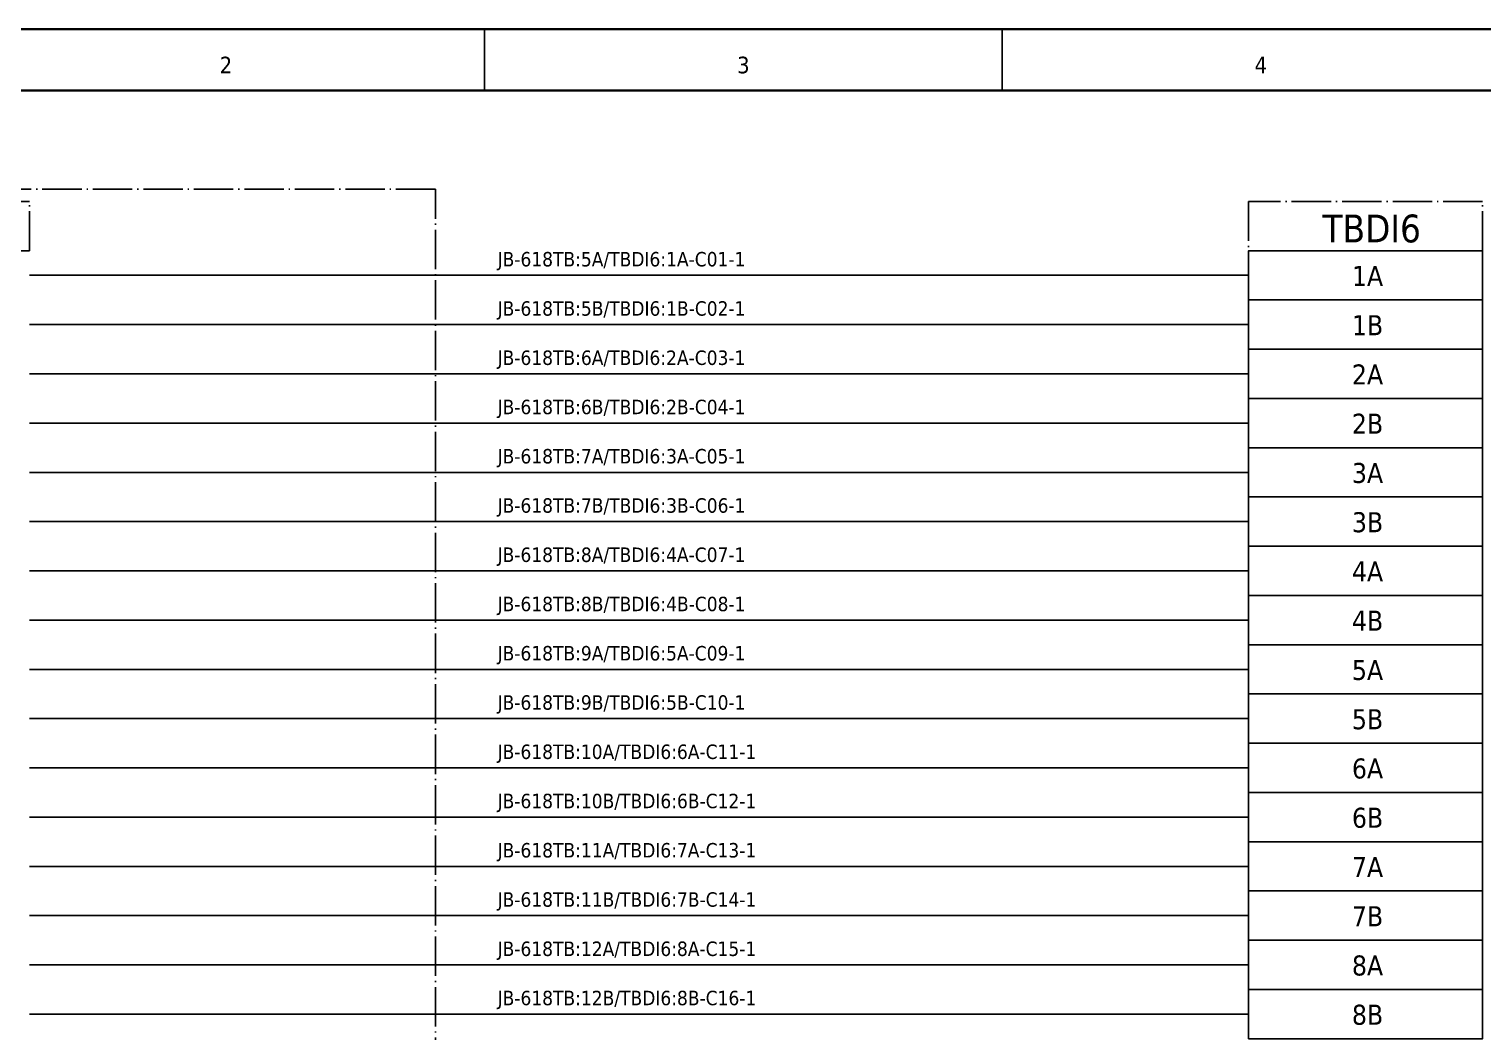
# Model space of a CAD drawing. Header units: millimetres. Extents: x 0 to 1792788, y -13 to 262234.
# Drawn here: x 89 to 207, y 215.6 to 297 of the extents above; entities that cross this region are included whole.
import ezdxf
from ezdxf.enums import TextEntityAlignment as Align

# ---------------------------------------------------------------- set-up
doc = ezdxf.new("R2010")
doc.units = ezdxf.units.MM
doc.linetypes.add('EPL_DASHDOT', pattern=[1, 0.8, -0.1, 0, -0.1])
for name, color, linetype, lineweight in [('EPLAN108', 5, 'Continuous', 35), ('EPLAN201', 7, 'Continuous', 35), ('EPLAN300', 5, 'Continuous', 25), ('EPLAN307', 134, 'EPL_DASHDOT', 25), ('EPLAN311', 7, 'Continuous', 25), ('EPLAN400', 5, 'Continuous', 35), ('EPLAN405', 7, 'Continuous', 25), ('EPLAN421', 5, 'Continuous', 35), ('EPLAN433', 251, 'Continuous', 35), ('EPLAN451', 7, 'Continuous', 35), ('EPLAN452', 7, 'Continuous', 35), ('EPLAN453', 7, 'Continuous', 35), ('EPLAN500', 7, 'Continuous', 35), ('EPLAN501', 7, 'Continuous', 35), ('EPLAN502', 7, 'Continuous', 35), ('EPLAN503', 7, 'Continuous', 35), ('EPLAN504', 7, 'Continuous', 35)]:
    doc.layers.add(name, color=color, linetype=linetype, lineweight=lineweight)
doc.styles.add('Tahoma', font='')
doc.styles.get('Tahoma').set_extended_font_data('Tahoma')

# ---------------------------------------------------------------- blocks, each defined once
blk = doc.blocks.new('EPLFRAME')
at = {"layer": 'EPLAN201', "linetype": 'Continuous', "lineweight": 25, "ltscale": 4}
for p, q in [((126, 297), (126, 292)), ((168, 297), (168, 292))]:
    blk.add_line(p, q, dxfattribs=at)
at = {"layer": 'EPLAN201', "linetype": 'Continuous', "lineweight": 35, "ltscale": 4}
blk.add_line((0, 292), (420, 292), dxfattribs=at)
blk.add_lwpolyline([(0, 0), (420, 0), (420, 297), (0, 297)], close=True, dxfattribs=at)
at = {"layer": 'EPLAN451', "color": 7, "style": 'Tahoma'}
for tag, p, height in [('14_10014', (101, 12), 2.26), ('14_10015', (185, 12), 2.26), ('14_10011', (101, 5), 2.26), ('14_10013', (332, 5), 1.63), ('14_10151', (73, 1), 1.63), ('14_10300', (415, 1), 1.63)]:
    blk.add_attdef(tag, p, '', height=height, dxfattribs=at)
blk.add_attdef('4_25020', text='', height=1.63, dxfattribs=at).set_placement((413, 1), align=Align.RIGHT)
at = {"layer": 'EPLAN452', "color": 7, "style": 'Tahoma'}
for tag, p, height in [('4_11041', (1, 17), 2.26), ('4_11071[1]', (1, 13), 1.63), ('4_11074[1]', (21, 13), 1.63), ('4_11070[1]', (41, 13), 1.63), ('4_11024', (73, 13), 1.63), ('4_11011', (231, 12), 2.26), ('4_11030', (301, 12), 2.26), ('4_20132_1001', (374, 13), 1.63), ('4_11071[2]', (1, 9), 1.63), ('4_11074[2]', (21, 9), 1.63), ('4_11070[2]', (41, 9), 1.63), ('4_11022', (73, 9), 1.63), ('4_20134_1001', (374, 9), 1.63), ('4_11071[3]', (1, 5), 1.63), ('4_11074[3]', (21, 5), 1.63), ('4_11070[3]', (41, 5), 1.63), ('4_11080', (73, 5), 1.63), ('4_11059', (301, 5), 1.63)]:
    blk.add_attdef(tag, p, '', height=height, dxfattribs=at)
for tag, height, p in [('4_11040', 2.26, (419, 17)), ('4_11000', 1.63, (419, 5)), ('4_11085', 1.63, (141, 1)), ('4_11086', 1.63, (183, 1))]:
    blk.add_attdef(tag, text='', height=height, dxfattribs=at).set_placement(p, align=Align.RIGHT)
at = {"layer": 'EPLAN453', "color": 7, "style": 'Tahoma'}
for tag, p in [('53_19005_1', (21, 293)), ('53_19005', (63, 293)), ('53_19005_8', (105, 293)), ('53_19005_6', (147, 293)), ('53_19005_7', (189, 293)), ('53_19005_9', (231, 293)), ('53_19005_3', (273, 293)), ('53_19005_2', (315, 293)), ('53_19005_4', (357, 293)), ('53_19005_5', (399, 293))]:
    blk.add_attdef(tag, text='', height=1.35, dxfattribs=at).set_placement(p, align=Align.BOTTOM_CENTER)
blk = doc.blocks.new('EPLSYM_LibrarySPECIAL_en_US_Symbol427_Variant5_Placement1')
at = {"layer": 'EPLAN421', "color": 5, "style": 'Tahoma'}
for tag, p in [('17_20029[1]', (-0.9525, 3.335)), ('17_20029[2]', (20.0025, 3.335))]:
    blk.add_attdef(tag, text='', height=1.1739, dxfattribs=at).set_placement(p, align=Align.BOTTOM_RIGHT)
at = {"layer": 'EPLAN433', "color": 251, "style": 'Tahoma'}
blk.add_attdef('17_20406_1', text='', height=1.6254, dxfattribs=at).set_placement((0.9525, 1.5875), align=Align.BOTTOM_RIGHT)
blk.add_attdef('17_20406', text='', height=1.6254, dxfattribs=at).set_placement((0.9525, 1.5875), align=Align.BOTTOM_LEFT)
blk = doc.blocks.new('EPLSYM_LibrarySPECIAL_en_US_Symbol427_Variant5_Placement1_1')
at = {"layer": 'EPLAN421', "color": 5, "style": 'Tahoma'}
for tag, p in [('17_20029[1]', (-0.9525, 3.335)), ('17_20029[2]', (20.0025, 3.335))]:
    blk.add_attdef(tag, text='', height=1.1739, dxfattribs=at).set_placement(p, align=Align.BOTTOM_RIGHT)
at = {"layer": 'EPLAN433', "color": 251, "style": 'Tahoma'}
blk.add_attdef('17_20406_1', text='', height=1.6254, dxfattribs=at).set_placement((0.9525, 1.5875), align=Align.BOTTOM_RIGHT)
blk.add_attdef('17_20406', text='', height=1.6254, dxfattribs=at).set_placement((0.9525, 1.5875), align=Align.BOTTOM_LEFT)
blk = doc.blocks.new('EPLSYM_LibrarySPECIAL_en_US_Symbol427_Variant5_Placement1_2')
at = {"layer": 'EPLAN421', "color": 5, "style": 'Tahoma'}
for tag, p in [('17_20029[1]', (-0.9525, 3.335)), ('17_20029[2]', (20.0025, 3.335))]:
    blk.add_attdef(tag, text='', height=1.1739, dxfattribs=at).set_placement(p, align=Align.BOTTOM_RIGHT)
at = {"layer": 'EPLAN433', "color": 251, "style": 'Tahoma'}
blk.add_attdef('17_20406_1', text='', height=1.6254, dxfattribs=at).set_placement((0.9525, 1.5875), align=Align.BOTTOM_RIGHT)
blk.add_attdef('17_20406', text='', height=1.6254, dxfattribs=at).set_placement((0.9525, 1.5875), align=Align.BOTTOM_LEFT)
blk = doc.blocks.new('EPLSYM_LibrarySPECIAL_en_US_Symbol427_Variant5_Placement1_3')
at = {"layer": 'EPLAN421', "color": 5, "style": 'Tahoma'}
for tag, p in [('17_20029[1]', (-0.9525, 3.335)), ('17_20029[2]', (20.0025, 3.335))]:
    blk.add_attdef(tag, text='', height=1.1739, dxfattribs=at).set_placement(p, align=Align.BOTTOM_RIGHT)
at = {"layer": 'EPLAN433', "color": 251, "style": 'Tahoma'}
blk.add_attdef('17_20406_1', text='', height=1.6254, dxfattribs=at).set_placement((0.9525, 1.5875), align=Align.BOTTOM_RIGHT)
blk.add_attdef('17_20406', text='', height=1.6254, dxfattribs=at).set_placement((0.9525, 1.5875), align=Align.BOTTOM_LEFT)
blk = doc.blocks.new('EPLSYM_LibrarySPECIAL_en_US_Symbol427_Variant5_Placement1_4')
at = {"layer": 'EPLAN421', "color": 5, "style": 'Tahoma'}
for tag, p in [('17_20029[1]', (-0.9525, 3.335)), ('17_20029[2]', (20.0025, 3.335))]:
    blk.add_attdef(tag, text='', height=1.1739, dxfattribs=at).set_placement(p, align=Align.BOTTOM_RIGHT)
at = {"layer": 'EPLAN433', "color": 251, "style": 'Tahoma'}
blk.add_attdef('17_20406_1', text='', height=1.6254, dxfattribs=at).set_placement((0.9525, 1.5875), align=Align.BOTTOM_RIGHT)
blk.add_attdef('17_20406', text='', height=1.6254, dxfattribs=at).set_placement((0.9525, 1.5875), align=Align.BOTTOM_LEFT)
blk = doc.blocks.new('EPLSYM_LibrarySPECIAL_en_US_Symbol427_Variant5_Placement1_5')
at = {"layer": 'EPLAN421', "color": 5, "style": 'Tahoma'}
for tag, p in [('17_20029[1]', (-0.9525, 3.335)), ('17_20029[2]', (20.0025, 3.335))]:
    blk.add_attdef(tag, text='', height=1.1739, dxfattribs=at).set_placement(p, align=Align.BOTTOM_RIGHT)
at = {"layer": 'EPLAN433', "color": 251, "style": 'Tahoma'}
blk.add_attdef('17_20406_1', text='', height=1.6254, dxfattribs=at).set_placement((0.9525, 1.5875), align=Align.BOTTOM_RIGHT)
blk.add_attdef('17_20406', text='', height=1.6254, dxfattribs=at).set_placement((0.9525, 1.5875), align=Align.BOTTOM_LEFT)
blk = doc.blocks.new('EPLSYM_LibrarySPECIAL_en_US_Symbol427_Variant5_Placement1_6')
at = {"layer": 'EPLAN421', "color": 5, "style": 'Tahoma'}
for tag, p in [('17_20029[1]', (-0.9525, 3.335)), ('17_20029[2]', (20.0025, 3.335))]:
    blk.add_attdef(tag, text='', height=1.1739, dxfattribs=at).set_placement(p, align=Align.BOTTOM_RIGHT)
at = {"layer": 'EPLAN433', "color": 251, "style": 'Tahoma'}
blk.add_attdef('17_20406_1', text='', height=1.6254, dxfattribs=at).set_placement((0.9525, 1.5875), align=Align.BOTTOM_RIGHT)
blk.add_attdef('17_20406', text='', height=1.6254, dxfattribs=at).set_placement((0.9525, 1.5875), align=Align.BOTTOM_LEFT)
blk = doc.blocks.new('EPLSYM_LibrarySPECIAL_en_US_Symbol427_Variant5_Placement1_7')
at = {"layer": 'EPLAN421', "color": 5, "style": 'Tahoma'}
for tag, p in [('17_20029[1]', (-0.9525, 3.335)), ('17_20029[2]', (20.0025, 3.335))]:
    blk.add_attdef(tag, text='', height=1.1739, dxfattribs=at).set_placement(p, align=Align.BOTTOM_RIGHT)
at = {"layer": 'EPLAN433', "color": 251, "style": 'Tahoma'}
blk.add_attdef('17_20406_1', text='', height=1.6254, dxfattribs=at).set_placement((0.9525, 1.5875), align=Align.BOTTOM_RIGHT)
blk.add_attdef('17_20406', text='', height=1.6254, dxfattribs=at).set_placement((0.9525, 1.5875), align=Align.BOTTOM_LEFT)
blk = doc.blocks.new('EPLSYM_LibrarySPECIAL_en_US_Symbol427_Variant5_Placement1_8')
at = {"layer": 'EPLAN421', "color": 5, "style": 'Tahoma'}
for tag, p in [('17_20029[1]', (-0.9525, 3.335)), ('17_20029[2]', (20.0025, 3.335))]:
    blk.add_attdef(tag, text='', height=1.1739, dxfattribs=at).set_placement(p, align=Align.BOTTOM_RIGHT)
at = {"layer": 'EPLAN433', "color": 251, "style": 'Tahoma'}
blk.add_attdef('17_20406_1', text='', height=1.6254, dxfattribs=at).set_placement((0.9525, 1.5875), align=Align.BOTTOM_RIGHT)
blk.add_attdef('17_20406', text='', height=1.6254, dxfattribs=at).set_placement((0.9525, 1.5875), align=Align.BOTTOM_LEFT)
blk = doc.blocks.new('EPLSYM_LibrarySPECIAL_en_US_Symbol427_Variant5_Placement1_9')
at = {"layer": 'EPLAN421', "color": 5, "style": 'Tahoma'}
for tag, p in [('17_20029[1]', (-0.9525, 3.335)), ('17_20029[2]', (20.0025, 3.335))]:
    blk.add_attdef(tag, text='', height=1.1739, dxfattribs=at).set_placement(p, align=Align.BOTTOM_RIGHT)
at = {"layer": 'EPLAN433', "color": 251, "style": 'Tahoma'}
blk.add_attdef('17_20406_1', text='', height=1.6254, dxfattribs=at).set_placement((0.9525, 1.5875), align=Align.BOTTOM_RIGHT)
blk.add_attdef('17_20406', text='', height=1.6254, dxfattribs=at).set_placement((0.9525, 1.5875), align=Align.BOTTOM_LEFT)
blk = doc.blocks.new('EPLSYM_LibrarySPECIAL_en_US_Symbol427_Variant5_Placement1_10')
at = {"layer": 'EPLAN421', "color": 5, "style": 'Tahoma'}
for tag, p in [('17_20029[1]', (-0.9525, 3.335)), ('17_20029[2]', (20.0025, 3.335))]:
    blk.add_attdef(tag, text='', height=1.1739, dxfattribs=at).set_placement(p, align=Align.BOTTOM_RIGHT)
at = {"layer": 'EPLAN433', "color": 251, "style": 'Tahoma'}
blk.add_attdef('17_20406_1', text='', height=1.6254, dxfattribs=at).set_placement((0.9525, 1.5875), align=Align.BOTTOM_RIGHT)
blk.add_attdef('17_20406', text='', height=1.6254, dxfattribs=at).set_placement((0.9525, 1.5875), align=Align.BOTTOM_LEFT)
blk = doc.blocks.new('EPLSYM_LibrarySPECIAL_en_US_Symbol427_Variant5_Placement1_11')
at = {"layer": 'EPLAN421', "color": 5, "style": 'Tahoma'}
for tag, p in [('17_20029[1]', (-0.9525, 3.335)), ('17_20029[2]', (20.0025, 3.335))]:
    blk.add_attdef(tag, text='', height=1.1739, dxfattribs=at).set_placement(p, align=Align.BOTTOM_RIGHT)
at = {"layer": 'EPLAN433', "color": 251, "style": 'Tahoma'}
blk.add_attdef('17_20406_1', text='', height=1.6254, dxfattribs=at).set_placement((0.9525, 1.5875), align=Align.BOTTOM_RIGHT)
blk.add_attdef('17_20406', text='', height=1.6254, dxfattribs=at).set_placement((0.9525, 1.5875), align=Align.BOTTOM_LEFT)
blk = doc.blocks.new('EPLSYM_LibrarySPECIAL_en_US_Symbol427_Variant5_Placement1_12')
at = {"layer": 'EPLAN421', "color": 5, "style": 'Tahoma'}
for tag, p in [('17_20029[1]', (-0.9525, 3.335)), ('17_20029[2]', (20.0025, 3.335))]:
    blk.add_attdef(tag, text='', height=1.1739, dxfattribs=at).set_placement(p, align=Align.BOTTOM_RIGHT)
at = {"layer": 'EPLAN433', "color": 251, "style": 'Tahoma'}
blk.add_attdef('17_20406_1', text='', height=1.6254, dxfattribs=at).set_placement((0.9525, 1.5875), align=Align.BOTTOM_RIGHT)
blk.add_attdef('17_20406', text='', height=1.6254, dxfattribs=at).set_placement((0.9525, 1.5875), align=Align.BOTTOM_LEFT)
blk = doc.blocks.new('EPLSYM_LibrarySPECIAL_en_US_Symbol427_Variant5_Placement1_13')
at = {"layer": 'EPLAN421', "color": 5, "style": 'Tahoma'}
for tag, p in [('17_20029[1]', (-0.9525, 3.335)), ('17_20029[2]', (20.0025, 3.335))]:
    blk.add_attdef(tag, text='', height=1.1739, dxfattribs=at).set_placement(p, align=Align.BOTTOM_RIGHT)
at = {"layer": 'EPLAN433', "color": 251, "style": 'Tahoma'}
blk.add_attdef('17_20406_1', text='', height=1.6254, dxfattribs=at).set_placement((0.9525, 1.5875), align=Align.BOTTOM_RIGHT)
blk.add_attdef('17_20406', text='', height=1.6254, dxfattribs=at).set_placement((0.9525, 1.5875), align=Align.BOTTOM_LEFT)
blk = doc.blocks.new('EPLSYM_LibrarySPECIAL_en_US_Symbol427_Variant5_Placement1_14')
at = {"layer": 'EPLAN421', "color": 5, "style": 'Tahoma'}
for tag, p in [('17_20029[1]', (-0.9525, 3.335)), ('17_20029[2]', (20.0025, 3.335))]:
    blk.add_attdef(tag, text='', height=1.1739, dxfattribs=at).set_placement(p, align=Align.BOTTOM_RIGHT)
at = {"layer": 'EPLAN433', "color": 251, "style": 'Tahoma'}
blk.add_attdef('17_20406_1', text='', height=1.6254, dxfattribs=at).set_placement((0.9525, 1.5875), align=Align.BOTTOM_RIGHT)
blk.add_attdef('17_20406', text='', height=1.6254, dxfattribs=at).set_placement((0.9525, 1.5875), align=Align.BOTTOM_LEFT)
blk = doc.blocks.new('EPLSYM_LibrarySPECIAL_en_US_Symbol427_Variant5_Placement1_15')
at = {"layer": 'EPLAN421', "color": 5, "style": 'Tahoma'}
for tag, p in [('17_20029[1]', (-0.9525, 3.335)), ('17_20029[2]', (20.0025, 3.335))]:
    blk.add_attdef(tag, text='', height=1.1739, dxfattribs=at).set_placement(p, align=Align.BOTTOM_RIGHT)
at = {"layer": 'EPLAN433', "color": 251, "style": 'Tahoma'}
blk.add_attdef('17_20406_1', text='', height=1.6254, dxfattribs=at).set_placement((0.9525, 1.5875), align=Align.BOTTOM_RIGHT)
blk.add_attdef('17_20406', text='', height=1.6254, dxfattribs=at).set_placement((0.9525, 1.5875), align=Align.BOTTOM_LEFT)
blk = doc.blocks.new('EPLSYM_LibrarySPECIAL_Symbol308_Variant0_Placement0')
at = {"layer": 'EPLAN405', "color": 7, "style": 'Tahoma'}
for tag, p in [('17_31011', (1.5, 6.35)), ('17_31002', (1.5, 0.5))]:
    blk.add_attdef(tag, text='', height=1.17, dxfattribs=at).set_placement(p, align=Align.BOTTOM_LEFT)
for tag, p in [('17_31004', (1.5, 4.4)), ('17_31003', (1.5, 2.45))]:
    blk.add_attdef(tag, p, '', height=1.17, dxfattribs=at)
blk = doc.blocks.new('EPLSYM_LibrarySPECIAL_Symbol2_Variant0_Placement1_18')
at = {"layer": 'EPLAN307', "lineweight": 25, "ltscale": 4}
blk.add_lwpolyline([(0, -150), (119, -150), (119, 0), (0, 0)], close=True, dxfattribs=at)
at = {"layer": 'EPLAN400', "color": 5, "style": 'Tahoma'}
blk.add_attdef('88_20010', text='', height=2.2575, dxfattribs=at).set_placement((-1.5, -0.9515), align=Align.TOP_RIGHT)
at = {"layer": 'EPLAN500', "color": 7, "style": 'Tahoma'}
blk.add_attdef('88_20027', text='', height=1.6254, dxfattribs=at).set_placement((-1.5, -4.57508), align=Align.TOP_RIGHT)
at = {"layer": 'EPLAN501', "color": 7, "style": 'Tahoma'}
blk.add_attdef('88_20011', text='', height=1.6254, dxfattribs=at).set_placement((-1.5, -9.97508), align=Align.TOP_RIGHT)
at = {"layer": 'EPLAN502', "color": 7, "style": 'Tahoma'}
blk.add_attdef('88_20025', text='', height=1.6254, dxfattribs=at).set_placement((-1.5, -12.67508), align=Align.TOP_RIGHT)
at = {"layer": 'EPLAN503', "color": 7, "style": 'Tahoma'}
blk.add_attdef('88_20024', text='', height=1.6254, dxfattribs=at).set_placement((-1.5, -15.37508), align=Align.TOP_RIGHT)
at = {"layer": 'EPLAN504', "color": 7, "style": 'Tahoma'}
blk.add_attdef('88_20901[1]', text='', height=1.6254, dxfattribs=at).set_placement((-1.5, -7.27508), align=Align.TOP_RIGHT)

msp = doc.modelspace()

# ---------------------------------------------------------------- linework, layer by layer
at = {"layer": 'EPLAN300', "lineweight": 25, "ltscale": 4}
for points in [[(188, 275), (207, 275), (207, 279), (188, 279)], [(188, 271), (207, 271), (207, 275), (188, 275)], [(188, 267), (207, 267), (207, 271), (188, 271)], [(188, 263), (207, 263), (207, 267), (188, 267)], [(188, 259), (207, 259), (207, 263), (188, 263)], [(188, 255), (207, 255), (207, 259), (188, 259)], [(188, 251), (207, 251), (207, 255), (188, 255)], [(188, 247), (207, 247), (207, 251), (188, 251)], [(188, 243), (207, 243), (207, 247), (188, 247)], [(188, 239), (207, 239), (207, 243), (188, 243)], [(188, 235), (207, 235), (207, 239), (188, 239)], [(188, 231), (207, 231), (207, 235), (188, 235)], [(188, 227), (207, 227), (207, 231), (188, 231)], [(188, 223), (207, 223), (207, 227), (188, 227)], [(188, 219), (207, 219), (207, 223), (188, 223)], [(188, 215), (207, 215), (207, 219), (188, 219)]]:
    msp.add_lwpolyline(points, close=True, dxfattribs=at)
at = {"layer": 'EPLAN307', "lineweight": 25, "ltscale": 4}
for points in [[(70.05, 279), (89.05, 279), (89.05, 283), (70.05, 283)], [(188, 279), (207, 279), (207, 283), (188, 283)]]:
    msp.add_lwpolyline(points, close=True, dxfattribs=at)
at = {"layer": 'EPLAN311', "color": 7, "ltscale": 4}
for p, q in [((188, 277), (89.05, 277)), ((188, 273), (89.05, 273)), ((188, 269), (89.05, 269)), ((188, 265), (89.05, 265)), ((188, 261), (89.05, 261)), ((188, 257), (89.05, 257)), ((188, 253), (89.05, 253)), ((188, 249), (89.05, 249)), ((188, 245), (89.05, 245)), ((188, 241), (89.05, 241)), ((188, 237), (89.05, 237)), ((188, 233), (89.05, 233)), ((188, 229), (89.05, 229)), ((188, 225), (89.05, 225)), ((188, 221), (89.05, 221)), ((188, 217), (89.05, 217))]:
    msp.add_line(p, q, dxfattribs=at)

# ---------------------------------------------------------------- block references
ref = msp.add_blockref('EPLFRAME', (0, 0))
ref.add_attrib('53_19005_6', '3', dxfattribs={"layer": 'EPLAN453', "color": 7, "height": 1.35, "style": 'Tahoma'}).set_placement((147, 293), align=Align.BOTTOM_CENTER)
ref.add_attrib('53_19005_7', '4', dxfattribs={"layer": 'EPLAN453', "color": 7, "height": 1.35, "style": 'Tahoma'}).set_placement((189, 293), align=Align.BOTTOM_CENTER)
ref.add_attrib('53_19005_8', '2', dxfattribs={"layer": 'EPLAN453', "color": 7, "height": 1.35, "style": 'Tahoma'}).set_placement((105, 293), align=Align.BOTTOM_CENTER)
msp.add_blockref('EPLSYM_LibrarySPECIAL_Symbol2_Variant0_Placement1_18', (3, 284))
ref = msp.add_blockref('EPLSYM_LibrarySPECIAL_Symbol308_Variant0_Placement0', (127, 277))
ref.add_attrib('17_31011', 'JB-618TB:5A/TBDI6:1A-C01-1', dxfattribs={"layer": 'EPLAN405', "color": 7, "height": 1.1739, "style": 'Tahoma'}).set_placement((127.05, 277.37), align=Align.BOTTOM_LEFT)
ref = msp.add_blockref('EPLSYM_LibrarySPECIAL_en_US_Symbol427_Variant5_Placement1', (188, 277))
ref.add_attrib('17_20011', '1A', dxfattribs={"layer": 'EPLAN501', "color": 7, "height": 1.625, "style": 'Tahoma'}).set_placement((197.66, 275.65), align=Align.BOTTOM_CENTER)
ref = msp.add_blockref('EPLSYM_LibrarySPECIAL_Symbol308_Variant0_Placement0', (127, 273))
ref.add_attrib('17_31011', 'JB-618TB:5B/TBDI6:1B-C02-1', dxfattribs={"layer": 'EPLAN405', "color": 7, "height": 1.1739, "style": 'Tahoma'}).set_placement((127.05, 273.37), align=Align.BOTTOM_LEFT)
ref = msp.add_blockref('EPLSYM_LibrarySPECIAL_en_US_Symbol427_Variant5_Placement1_1', (188, 273))
ref.add_attrib('17_20011', '1B', dxfattribs={"layer": 'EPLAN501', "color": 7, "height": 1.625, "style": 'Tahoma'}).set_placement((197.66, 271.65), align=Align.BOTTOM_CENTER)
ref = msp.add_blockref('EPLSYM_LibrarySPECIAL_Symbol308_Variant0_Placement0', (127, 269))
ref.add_attrib('17_31011', 'JB-618TB:6A/TBDI6:2A-C03-1', dxfattribs={"layer": 'EPLAN405', "color": 7, "height": 1.1739, "style": 'Tahoma'}).set_placement((127.05, 269.37), align=Align.BOTTOM_LEFT)
ref = msp.add_blockref('EPLSYM_LibrarySPECIAL_en_US_Symbol427_Variant5_Placement1_2', (188, 269))
ref.add_attrib('17_20011', '2A', dxfattribs={"layer": 'EPLAN501', "color": 7, "height": 1.625, "style": 'Tahoma'}).set_placement((197.66, 267.65), align=Align.BOTTOM_CENTER)
ref = msp.add_blockref('EPLSYM_LibrarySPECIAL_Symbol308_Variant0_Placement0', (127, 265))
ref.add_attrib('17_31011', 'JB-618TB:6B/TBDI6:2B-C04-1', dxfattribs={"layer": 'EPLAN405', "color": 7, "height": 1.1739, "style": 'Tahoma'}).set_placement((127.05, 265.37), align=Align.BOTTOM_LEFT)
ref = msp.add_blockref('EPLSYM_LibrarySPECIAL_en_US_Symbol427_Variant5_Placement1_3', (188, 265))
ref.add_attrib('17_20011', '2B', dxfattribs={"layer": 'EPLAN501', "color": 7, "height": 1.625, "style": 'Tahoma'}).set_placement((197.66, 263.65), align=Align.BOTTOM_CENTER)
ref = msp.add_blockref('EPLSYM_LibrarySPECIAL_Symbol308_Variant0_Placement0', (127, 261))
ref.add_attrib('17_31011', 'JB-618TB:7A/TBDI6:3A-C05-1', dxfattribs={"layer": 'EPLAN405', "color": 7, "height": 1.1739, "style": 'Tahoma'}).set_placement((127.05, 261.37), align=Align.BOTTOM_LEFT)
ref = msp.add_blockref('EPLSYM_LibrarySPECIAL_en_US_Symbol427_Variant5_Placement1_4', (188, 261))
ref.add_attrib('17_20011', '3A', dxfattribs={"layer": 'EPLAN501', "color": 7, "height": 1.625, "style": 'Tahoma'}).set_placement((197.66, 259.65), align=Align.BOTTOM_CENTER)
ref = msp.add_blockref('EPLSYM_LibrarySPECIAL_Symbol308_Variant0_Placement0', (127, 257))
ref.add_attrib('17_31011', 'JB-618TB:7B/TBDI6:3B-C06-1', dxfattribs={"layer": 'EPLAN405', "color": 7, "height": 1.1739, "style": 'Tahoma'}).set_placement((127.05, 257.37), align=Align.BOTTOM_LEFT)
ref = msp.add_blockref('EPLSYM_LibrarySPECIAL_en_US_Symbol427_Variant5_Placement1_5', (188, 257))
ref.add_attrib('17_20011', '3B', dxfattribs={"layer": 'EPLAN501', "color": 7, "height": 1.625, "style": 'Tahoma'}).set_placement((197.66, 255.65), align=Align.BOTTOM_CENTER)
ref = msp.add_blockref('EPLSYM_LibrarySPECIAL_Symbol308_Variant0_Placement0', (127, 253))
ref.add_attrib('17_31011', 'JB-618TB:8A/TBDI6:4A-C07-1', dxfattribs={"layer": 'EPLAN405', "color": 7, "height": 1.1739, "style": 'Tahoma'}).set_placement((127.05, 253.37), align=Align.BOTTOM_LEFT)
ref = msp.add_blockref('EPLSYM_LibrarySPECIAL_en_US_Symbol427_Variant5_Placement1_6', (188, 253))
ref.add_attrib('17_20011', '4A', dxfattribs={"layer": 'EPLAN501', "color": 7, "height": 1.625, "style": 'Tahoma'}).set_placement((197.66, 251.65), align=Align.BOTTOM_CENTER)
ref = msp.add_blockref('EPLSYM_LibrarySPECIAL_Symbol308_Variant0_Placement0', (127, 249))
ref.add_attrib('17_31011', 'JB-618TB:8B/TBDI6:4B-C08-1', dxfattribs={"layer": 'EPLAN405', "color": 7, "height": 1.1739, "style": 'Tahoma'}).set_placement((127.05, 249.37), align=Align.BOTTOM_LEFT)
ref = msp.add_blockref('EPLSYM_LibrarySPECIAL_en_US_Symbol427_Variant5_Placement1_7', (188, 249))
ref.add_attrib('17_20011', '4B', dxfattribs={"layer": 'EPLAN501', "color": 7, "height": 1.625, "style": 'Tahoma'}).set_placement((197.66, 247.65), align=Align.BOTTOM_CENTER)
ref = msp.add_blockref('EPLSYM_LibrarySPECIAL_Symbol308_Variant0_Placement0', (127, 245))
ref.add_attrib('17_31011', 'JB-618TB:9A/TBDI6:5A-C09-1', dxfattribs={"layer": 'EPLAN405', "color": 7, "height": 1.1739, "style": 'Tahoma'}).set_placement((127.05, 245.37), align=Align.BOTTOM_LEFT)
ref = msp.add_blockref('EPLSYM_LibrarySPECIAL_en_US_Symbol427_Variant5_Placement1_8', (188, 245))
ref.add_attrib('17_20011', '5A', dxfattribs={"layer": 'EPLAN501', "color": 7, "height": 1.625, "style": 'Tahoma'}).set_placement((197.66, 243.65), align=Align.BOTTOM_CENTER)
ref = msp.add_blockref('EPLSYM_LibrarySPECIAL_Symbol308_Variant0_Placement0', (127, 241))
ref.add_attrib('17_31011', 'JB-618TB:9B/TBDI6:5B-C10-1', dxfattribs={"layer": 'EPLAN405', "color": 7, "height": 1.1739, "style": 'Tahoma'}).set_placement((127.05, 241.37), align=Align.BOTTOM_LEFT)
ref = msp.add_blockref('EPLSYM_LibrarySPECIAL_en_US_Symbol427_Variant5_Placement1_9', (188, 241))
ref.add_attrib('17_20011', '5B', dxfattribs={"layer": 'EPLAN501', "color": 7, "height": 1.625, "style": 'Tahoma'}).set_placement((197.66, 239.65), align=Align.BOTTOM_CENTER)
ref = msp.add_blockref('EPLSYM_LibrarySPECIAL_Symbol308_Variant0_Placement0', (127, 237))
ref.add_attrib('17_31011', 'JB-618TB:10A/TBDI6:6A-C11-1', dxfattribs={"layer": 'EPLAN405', "color": 7, "height": 1.1739, "style": 'Tahoma'}).set_placement((127.05, 237.37), align=Align.BOTTOM_LEFT)
ref = msp.add_blockref('EPLSYM_LibrarySPECIAL_en_US_Symbol427_Variant5_Placement1_10', (188, 237))
ref.add_attrib('17_20011', '6A', dxfattribs={"layer": 'EPLAN501', "color": 7, "height": 1.625, "style": 'Tahoma'}).set_placement((197.66, 235.65), align=Align.BOTTOM_CENTER)
ref = msp.add_blockref('EPLSYM_LibrarySPECIAL_Symbol308_Variant0_Placement0', (127, 233))
ref.add_attrib('17_31011', 'JB-618TB:10B/TBDI6:6B-C12-1', dxfattribs={"layer": 'EPLAN405', "color": 7, "height": 1.1739, "style": 'Tahoma'}).set_placement((127.05, 233.37), align=Align.BOTTOM_LEFT)
ref = msp.add_blockref('EPLSYM_LibrarySPECIAL_en_US_Symbol427_Variant5_Placement1_11', (188, 233))
ref.add_attrib('17_20011', '6B', dxfattribs={"layer": 'EPLAN501', "color": 7, "height": 1.625, "style": 'Tahoma'}).set_placement((197.66, 231.65), align=Align.BOTTOM_CENTER)
ref = msp.add_blockref('EPLSYM_LibrarySPECIAL_Symbol308_Variant0_Placement0', (127, 229))
ref.add_attrib('17_31011', 'JB-618TB:11A/TBDI6:7A-C13-1', dxfattribs={"layer": 'EPLAN405', "color": 7, "height": 1.1739, "style": 'Tahoma'}).set_placement((127.05, 229.37), align=Align.BOTTOM_LEFT)
ref = msp.add_blockref('EPLSYM_LibrarySPECIAL_en_US_Symbol427_Variant5_Placement1_12', (188, 229))
ref.add_attrib('17_20011', '7A', dxfattribs={"layer": 'EPLAN501', "color": 7, "height": 1.625, "style": 'Tahoma'}).set_placement((197.66, 227.65), align=Align.BOTTOM_CENTER)
ref = msp.add_blockref('EPLSYM_LibrarySPECIAL_Symbol308_Variant0_Placement0', (127, 225))
ref.add_attrib('17_31011', 'JB-618TB:11B/TBDI6:7B-C14-1', dxfattribs={"layer": 'EPLAN405', "color": 7, "height": 1.1739, "style": 'Tahoma'}).set_placement((127.05, 225.37), align=Align.BOTTOM_LEFT)
ref = msp.add_blockref('EPLSYM_LibrarySPECIAL_en_US_Symbol427_Variant5_Placement1_13', (188, 225))
ref.add_attrib('17_20011', '7B', dxfattribs={"layer": 'EPLAN501', "color": 7, "height": 1.625, "style": 'Tahoma'}).set_placement((197.66, 223.65), align=Align.BOTTOM_CENTER)
ref = msp.add_blockref('EPLSYM_LibrarySPECIAL_Symbol308_Variant0_Placement0', (127, 221))
ref.add_attrib('17_31011', 'JB-618TB:12A/TBDI6:8A-C15-1', dxfattribs={"layer": 'EPLAN405', "color": 7, "height": 1.1739, "style": 'Tahoma'}).set_placement((127.05, 221.37), align=Align.BOTTOM_LEFT)
ref = msp.add_blockref('EPLSYM_LibrarySPECIAL_en_US_Symbol427_Variant5_Placement1_14', (188, 221))
ref.add_attrib('17_20011', '8A', dxfattribs={"layer": 'EPLAN501', "color": 7, "height": 1.625, "style": 'Tahoma'}).set_placement((197.66, 219.65), align=Align.BOTTOM_CENTER)
ref = msp.add_blockref('EPLSYM_LibrarySPECIAL_Symbol308_Variant0_Placement0', (127, 217))
ref.add_attrib('17_31011', 'JB-618TB:12B/TBDI6:8B-C16-1', dxfattribs={"layer": 'EPLAN405', "color": 7, "height": 1.1739, "style": 'Tahoma'}).set_placement((127.05, 217.37), align=Align.BOTTOM_LEFT)
ref = msp.add_blockref('EPLSYM_LibrarySPECIAL_en_US_Symbol427_Variant5_Placement1_15', (188, 217))
ref.add_attrib('17_20011', '8B', dxfattribs={"layer": 'EPLAN501', "color": 7, "height": 1.625, "style": 'Tahoma'}).set_placement((197.66, 215.65), align=Align.BOTTOM_CENTER)

# ---------------------------------------------------------------- texts
at = {"layer": 'EPLAN108', "color": 5, "style": 'Tahoma'}
msp.add_text('TBDI6', height=2.257, dxfattribs=at).set_placement((198, 279), align=Align.BOTTOM_CENTER)

doc.saveas('drawing.dxf')
